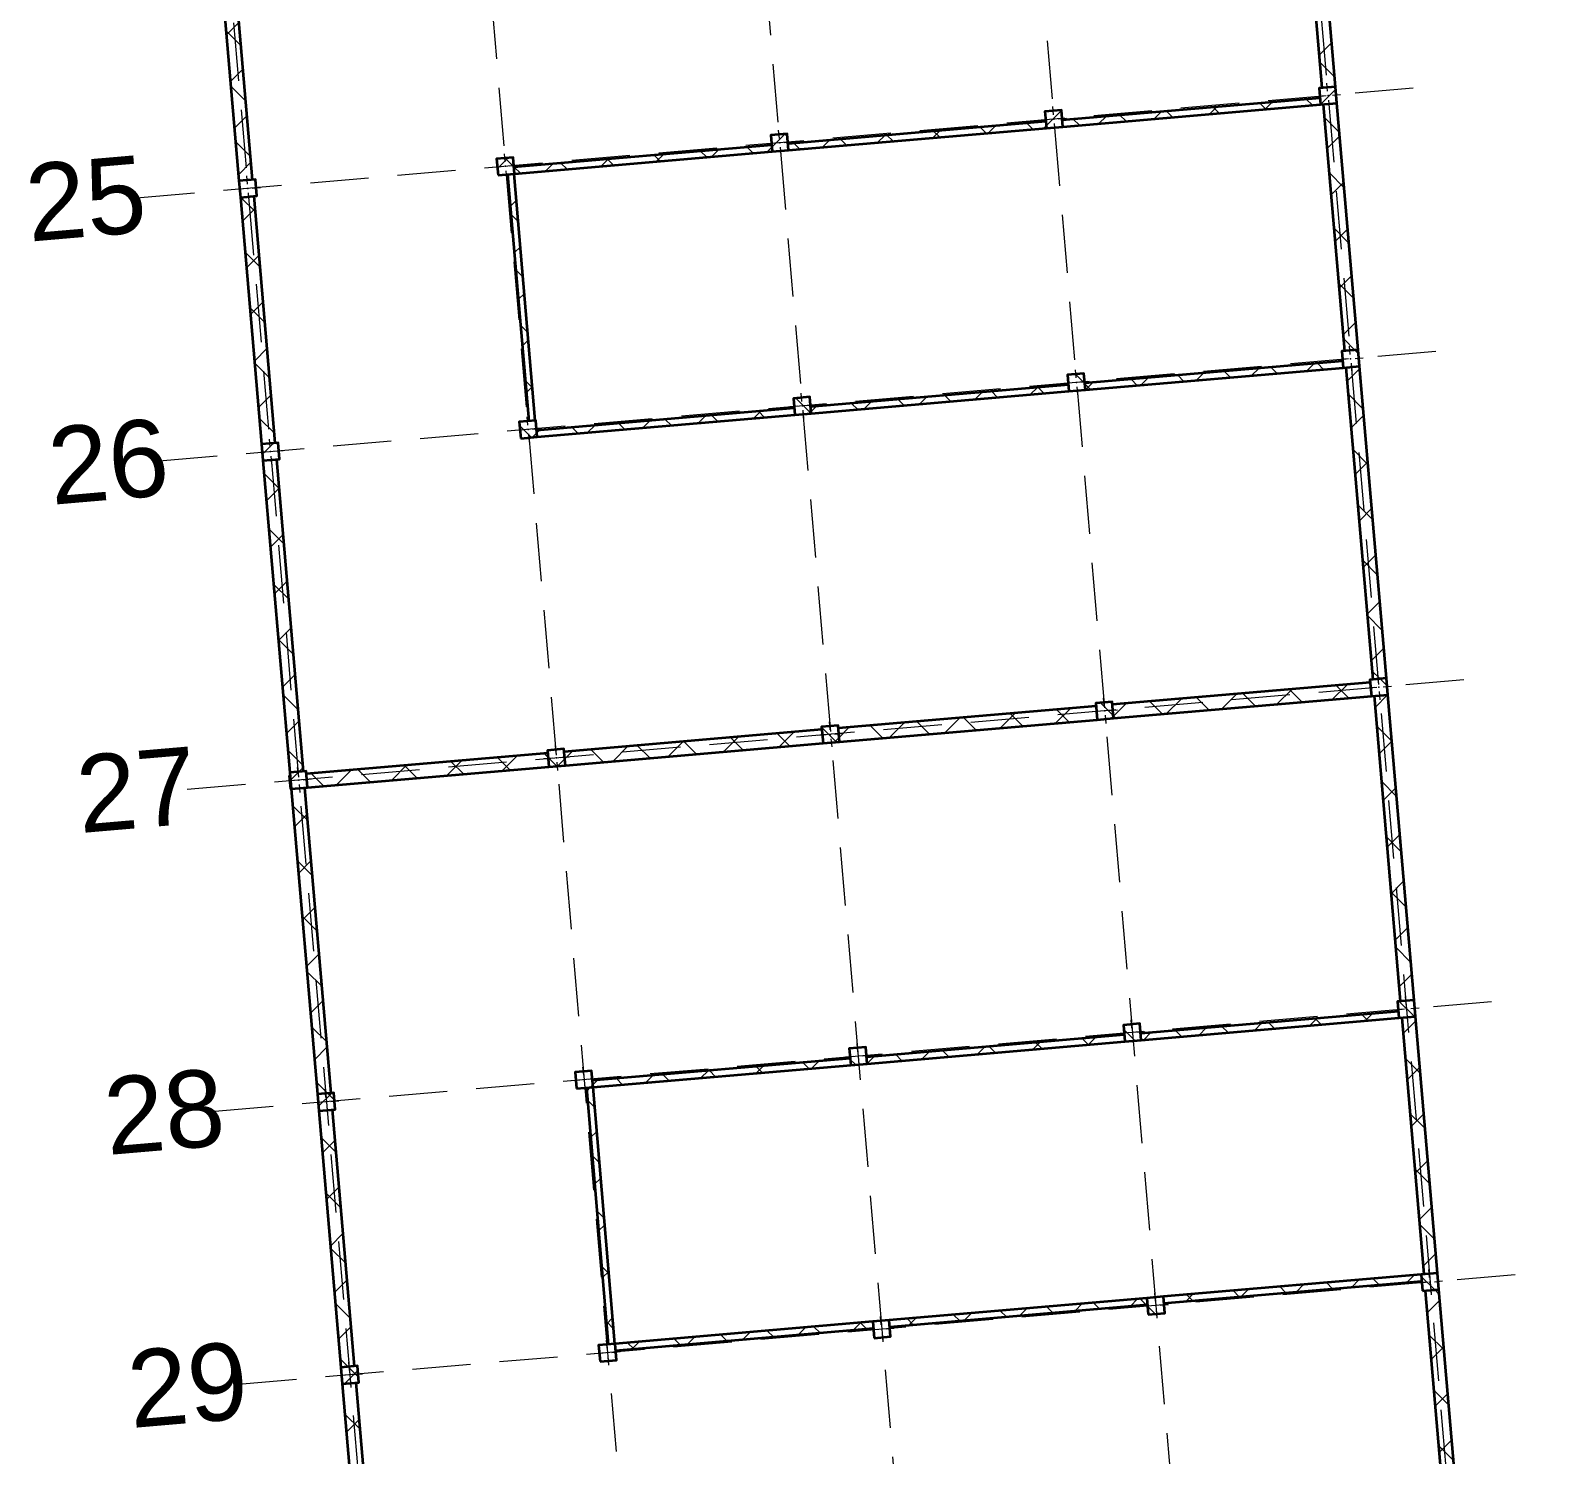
# Model space of a CAD drawing. Header units: millimetres. Extents: x 3404150 to 5321756, y 189673 to 670966.
# Drawn here: x 4227656 to 4255106, y 397012 to 422901 of the extents above; entities that cross this region are included whole.
import ezdxf

# ---------------------------------------------------------------- set-up
doc = ezdxf.new("R2010")
doc.units = ezdxf.units.MM
doc.header["$MEASUREMENT"] = 0
doc.linetypes.add('Hidden', pattern=[1587.5, 1058.333333, -529.166667])
for name, color, linetype, lineweight in [('Drawing & Figure_Pen_No__20', 1, 'Continuous', 0), ('New_Structural - Bearing_Pen_No__1', 7, 'Continuous', 13), ('New_Structural - Bearing_Pen_No__21', 7, 'Continuous', 35), ('New_Structural - Bearing_Pen_No__22', 8, 'Continuous', 35)]:
    doc.layers.add(name, color=color, linetype=linetype, lineweight=lineweight)
for name, color, linetype, lineweight, true_color in [('New_2D Drafting - General_Pen_No__68', 7, 'Continuous', 20, 0xfd4435), ('New_Structural - Bearing_Pen_No__102', 7, 'Continuous', 13, 0xcccccc), ('New_Structural - Bearing_Pen_No__161', 7, 'Continuous', 13, 0x6a6a6a)]:
    doc.layers.add(name, color=color, linetype=linetype, lineweight=lineweight, true_color=true_color)
doc.styles.add('GENERATED_STYLE_1', font='arial.ttf')
pattern_1 = [(45, (0, 0), (-459.61939, 459.61939), []), (135, (0, 0), (459.61939, 459.61939), [])]

msp = doc.modelspace()

# ---------------------------------------------------------------- hatches: boundary and pattern name
at = {"layer": 'New_Structural - Bearing_Pen_No__102', "linetype": 'Continuous', "lineweight": 13, "true_color": 0xcccccc}
h = msp.add_hatch(dxfattribs=at)
h.set_pattern_fill('CONCRETE_BLOCK', color=254, style=0, pattern_type=2)
h.set_pattern_definition(pattern_1)
h.paths.add_polyline_path([(4250914, 427249), (4250665, 427227), (4251127, 421853), (4251376, 421874)])
h = msp.add_hatch(dxfattribs=at)
h.set_pattern_fill('CONCRETE_BLOCK', color=254, style=0, pattern_type=2)
h.set_pattern_definition(pattern_1)
h.paths.add_polyline_path([(4230987, 425536), (4231449, 420162), (4231698, 420183), (4231236, 425558)])
h = msp.add_hatch(dxfattribs=at)
h.set_pattern_fill('CONCRETE_BLOCK', color=254, style=0, pattern_type=2)
h.set_pattern_definition(pattern_1)
h.paths.add_polyline_path([(4246410, 421267), (4246420, 421147), (4251103, 421550), (4251092, 421669)])
h = msp.add_hatch(dxfattribs=at)
h.set_pattern_fill('CONCRETE_BLOCK', color=254, style=0, pattern_type=2)
h.set_pattern_definition(pattern_1)
h.paths.add_polyline_path([(4251401, 421575), (4251152, 421554), (4251538, 417071), (4251787, 417092)])
h = msp.add_hatch(dxfattribs=at)
h.set_pattern_fill('CONCRETE_BLOCK', color=254, style=0, pattern_type=2)
h.set_pattern_definition(pattern_1)
h.paths.add_polyline_path([(4241428, 420839), (4241438, 420719), (4246121, 421122), (4246111, 421241)])
h = msp.add_hatch(dxfattribs=at)
h.set_pattern_fill('CONCRETE_BLOCK', color=254, style=0, pattern_type=2)
h.set_pattern_definition(pattern_1)
h.paths.add_polyline_path([(4241129, 420813), (4236446, 420411), (4236457, 420291), (4241139, 420694)])
h = msp.add_hatch(dxfattribs=at)
h.set_pattern_fill('CONCRETE_BLOCK', color=254, style=0, pattern_type=2)
h.set_pattern_definition(pattern_1)
h.paths.add_polyline_path([(4236332, 420280), (4236714, 415797), (4236834, 415807), (4236452, 420291)])
h = msp.add_hatch(dxfattribs=at)
h.set_pattern_fill('CONCRETE_BLOCK', color=254, style=0, pattern_type=2)
h.set_pattern_definition(pattern_1)
h.paths.add_polyline_path([(4231724, 419884), (4231475, 419863), (4231860, 415380), (4232109, 415401)])
h = msp.add_hatch(dxfattribs=at)
h.set_pattern_fill('CONCRETE_BLOCK', color=254, style=0, pattern_type=2)
h.set_pattern_definition(pattern_1)
h.paths.add_polyline_path([(4246821, 416485), (4246831, 416365), (4251514, 416767), (4251503, 416887)])
h = msp.add_hatch(dxfattribs=at)
h.set_pattern_fill('CONCRETE_BLOCK', color=254, style=0, pattern_type=2)
h.set_pattern_definition(pattern_1)
h.paths.add_polyline_path([(4251812, 416793), (4251563, 416772), (4252051, 411102), (4252300, 411123)])
h = msp.add_hatch(dxfattribs=at)
h.set_pattern_fill('CONCRETE_BLOCK', color=254, style=0, pattern_type=2)
h.set_pattern_definition(pattern_1)
h.paths.add_polyline_path([(4246522, 416459), (4241839, 416056), (4241849, 415937), (4246532, 416339)])
h = msp.add_hatch(dxfattribs=at)
h.set_pattern_fill('CONCRETE_BLOCK', color=254, style=0, pattern_type=2)
h.set_pattern_definition(pattern_1)
h.paths.add_polyline_path([(4241540, 416031), (4236857, 415628), (4236868, 415509), (4241550, 415911)])
h = msp.add_hatch(dxfattribs=at)
h.set_pattern_fill('CONCRETE_BLOCK', color=254, style=0, pattern_type=2)
h.set_pattern_definition(pattern_1)
h.paths.add_polyline_path([(4232135, 415102), (4231886, 415081), (4232373, 409410), (4232622, 409432)])
h = msp.add_hatch(dxfattribs=at)
h.set_pattern_fill('CONCRETE_BLOCK', color=254, style=0, pattern_type=2)
h.set_pattern_definition(pattern_1)
h.paths.add_polyline_path([(4247322, 410645), (4247344, 410396), (4252027, 410798), (4252005, 411047)])
h = msp.add_hatch(dxfattribs=at)
h.set_pattern_fill('CONCRETE_BLOCK', color=254, style=0, pattern_type=2)
h.set_pattern_definition(pattern_1)
h.paths.add_polyline_path([(4252325, 410824), (4252076, 410803), (4252553, 405254), (4252802, 405276)])
h = msp.add_hatch(dxfattribs=at)
h.set_pattern_fill('CONCRETE_BLOCK', color=254, style=0, pattern_type=2)
h.set_pattern_definition(pattern_1)
h.paths.add_polyline_path([(4247023, 410619), (4242341, 410217), (4242362, 409968), (4247045, 410370)])
h = msp.add_hatch(dxfattribs=at)
h.set_pattern_fill('CONCRETE_BLOCK', color=254, style=0, pattern_type=2)
h.set_pattern_definition(pattern_1)
h.paths.add_polyline_path([(4237359, 409789), (4237381, 409540), (4242063, 409942), (4242042, 410191)])
h = msp.add_hatch(dxfattribs=at)
h.set_pattern_fill('CONCRETE_BLOCK', color=254, style=0, pattern_type=2)
h.set_pattern_definition(pattern_1)
h.paths.add_polyline_path([(4237060, 409763), (4232676, 409386), (4232698, 409137), (4237082, 409514)])
h = msp.add_hatch(dxfattribs=at)
h.set_pattern_fill('CONCRETE_BLOCK', color=254, style=0, pattern_type=2)
h.set_pattern_definition(pattern_1)
h.paths.add_polyline_path([(4232377, 409361), (4232363, 409359), (4232384, 409110), (4232399, 409112)])
h = msp.add_hatch(dxfattribs=at)
h.set_pattern_fill('CONCRETE_BLOCK', color=254, style=0, pattern_type=2)
h.set_pattern_definition(pattern_1)
h.paths.add_polyline_path([(4232648, 409133), (4232399, 409112), (4232876, 403563), (4233125, 403585)])
h = msp.add_hatch(dxfattribs=at)
h.set_pattern_fill('CONCRETE_BLOCK', color=254, style=0, pattern_type=2)
h.set_pattern_definition(pattern_1)
h.paths.add_polyline_path([(4247836, 404668), (4247846, 404549), (4252529, 404951), (4252519, 405071)])
h = msp.add_hatch(dxfattribs=at)
h.set_pattern_fill('CONCRETE_BLOCK', color=254, style=0, pattern_type=2)
h.set_pattern_definition(pattern_1)
h.paths.add_polyline_path([(4252828, 404977), (4252579, 404955), (4252980, 400292), (4253229, 400314)])
h = msp.add_hatch(dxfattribs=at)
h.set_pattern_fill('CONCRETE_BLOCK', color=254, style=0, pattern_type=2)
h.set_pattern_definition(pattern_1)
h.paths.add_polyline_path([(4247537, 404642), (4242854, 404240), (4242865, 404120), (4247547, 404523)])
h = msp.add_hatch(dxfattribs=at)
h.set_pattern_fill('CONCRETE_BLOCK', color=254, style=0, pattern_type=2)
h.set_pattern_definition(pattern_1)
h.paths.add_polyline_path([(4237873, 403812), (4237883, 403692), (4242566, 404095), (4242555, 404214)])
h = msp.add_hatch(dxfattribs=at)
h.set_pattern_fill('CONCRETE_BLOCK', color=254, style=0, pattern_type=2)
h.set_pattern_definition(pattern_1)
h.paths.add_polyline_path([(4237873, 403812), (4237883, 403692), (4237873, 403812)])
h = msp.add_hatch(dxfattribs=at)
h.set_pattern_fill('CONCRETE_BLOCK', color=254, style=0, pattern_type=2)
h.set_pattern_definition(pattern_1)
h.paths.add_polyline_path([(4237763, 403682), (4238161, 399019), (4238280, 399029), (4237883, 403692)])
h = msp.add_hatch(dxfattribs=at)
h.set_pattern_fill('CONCRETE_BLOCK', color=254, style=0, pattern_type=2)
h.set_pattern_definition(pattern_1)
h.paths.add_polyline_path([(4232901, 403264), (4233302, 398601), (4233551, 398623), (4233150, 403286)])
h = msp.add_hatch(dxfattribs=at)
h.set_pattern_fill('CONCRETE_BLOCK', color=254, style=0, pattern_type=2)
h.set_pattern_definition(pattern_1)
h.paths.add_polyline_path([(4248247, 399886), (4248257, 399766), (4252940, 400169), (4252930, 400288)])
h = msp.add_hatch(dxfattribs=at)
h.set_pattern_fill('CONCRETE_BLOCK', color=254, style=0, pattern_type=2)
h.set_pattern_definition(pattern_1)
h.paths.add_polyline_path([(4253254, 400015), (4253005, 399994), (4253477, 394503), (4253726, 394524)])
h = msp.add_hatch(dxfattribs=at)
h.set_pattern_fill('CONCRETE_BLOCK', color=254, style=0, pattern_type=2)
h.set_pattern_definition(pattern_1)
h.paths.add_polyline_path([(4243265, 399458), (4243276, 399338), (4247958, 399741), (4247948, 399860)])
h = msp.add_hatch(dxfattribs=at)
h.set_pattern_fill('CONCRETE_BLOCK', color=254, style=0, pattern_type=2)
h.set_pattern_definition(pattern_1)
h.paths.add_polyline_path([(4242966, 399432), (4238284, 399030), (4238294, 398910), (4242977, 399312)])
h = msp.add_hatch(dxfattribs=at)
h.set_pattern_fill('CONCRETE_BLOCK', color=254, style=0, pattern_type=2)
h.set_pattern_definition(pattern_1)
h.paths.add_polyline_path([(4233577, 398324), (4233328, 398303), (4233800, 392812), (4234049, 392833)])
at = {"layer": 'New_Structural - Bearing_Pen_No__161', "linetype": 'Continuous', "lineweight": 13, "true_color": 0x6a6a6a}
h = msp.add_hatch(dxfattribs=at)
h.set_pattern_fill('CONCRETE_BLOCK', color=251, style=0, pattern_type=2)
h.set_pattern_definition(pattern_1)
h.paths.add_polyline_path([(4251103, 421550), (4251401, 421575), (4251376, 421874), (4251077, 421849)])
h = msp.add_hatch(dxfattribs=at)
h.set_pattern_fill('CONCRETE_BLOCK', color=251, style=0, pattern_type=2)
h.set_pattern_definition(pattern_1)
h.paths.add_polyline_path([(4246121, 421122), (4246420, 421147), (4246394, 421446), (4246095, 421421)])
h = msp.add_hatch(dxfattribs=at)
h.set_pattern_fill('CONCRETE_BLOCK', color=251, style=0, pattern_type=2)
h.set_pattern_definition(pattern_1)
h.paths.add_polyline_path([(4241139, 420694), (4241438, 420719), (4241412, 421018), (4241114, 420992)])
h = msp.add_hatch(dxfattribs=at)
h.set_pattern_fill('CONCRETE_BLOCK', color=251, style=0, pattern_type=2)
h.set_pattern_definition(pattern_1)
h.paths.add_polyline_path([(4236158, 420265), (4236457, 420291), (4236431, 420590), (4236132, 420564)])
h = msp.add_hatch(dxfattribs=at)
h.set_pattern_fill('CONCRETE_BLOCK', color=251, style=0, pattern_type=2)
h.set_pattern_definition(pattern_1)
h.paths.add_polyline_path([(4231475, 419863), (4231774, 419889), (4231748, 420188), (4231449, 420162)])
h = msp.add_hatch(dxfattribs=at)
h.set_pattern_fill('CONCRETE_BLOCK', color=251, style=0, pattern_type=2)
h.set_pattern_definition(pattern_1)
h.paths.add_polyline_path([(4251514, 416767), (4251812, 416793), (4251787, 417092), (4251488, 417066)])
h = msp.add_hatch(dxfattribs=at)
h.set_pattern_fill('CONCRETE_BLOCK', color=251, style=0, pattern_type=2)
h.set_pattern_definition(pattern_1)
h.paths.add_polyline_path([(4246532, 416339), (4246831, 416365), (4246805, 416664), (4246506, 416638)])
h = msp.add_hatch(dxfattribs=at)
h.set_pattern_fill('CONCRETE_BLOCK', color=251, style=0, pattern_type=2)
h.set_pattern_definition(pattern_1)
h.paths.add_polyline_path([(4241550, 415911), (4241849, 415937), (4241823, 416236), (4241525, 416210)])
h = msp.add_hatch(dxfattribs=at)
h.set_pattern_fill('CONCRETE_BLOCK', color=251, style=0, pattern_type=2)
h.set_pattern_definition(pattern_1)
h.paths.add_polyline_path([(4236569, 415483), (4236868, 415509), (4236842, 415808), (4236543, 415782)])
h = msp.add_hatch(dxfattribs=at)
h.set_pattern_fill('CONCRETE_BLOCK', color=251, style=0, pattern_type=2)
h.set_pattern_definition(pattern_1)
h.paths.add_polyline_path([(4231886, 415081), (4232185, 415106), (4232159, 415405), (4231860, 415380)])
h = msp.add_hatch(dxfattribs=at)
h.set_pattern_fill('CONCRETE_BLOCK', color=251, style=0, pattern_type=2)
h.set_pattern_definition(pattern_1)
h.paths.add_polyline_path([(4252027, 410798), (4252325, 410824), (4252300, 411123), (4252001, 411097)])
h = msp.add_hatch(dxfattribs=at)
h.set_pattern_fill('CONCRETE_BLOCK', color=251, style=0, pattern_type=2)
h.set_pattern_definition(pattern_1)
h.paths.add_polyline_path([(4247045, 410370), (4247344, 410396), (4247318, 410695), (4247019, 410669)])
h = msp.add_hatch(dxfattribs=at)
h.set_pattern_fill('CONCRETE_BLOCK', color=251, style=0, pattern_type=2)
h.set_pattern_definition(pattern_1)
h.paths.add_polyline_path([(4242063, 409942), (4242362, 409968), (4242336, 410267), (4242038, 410241)])
h = msp.add_hatch(dxfattribs=at)
h.set_pattern_fill('CONCRETE_BLOCK', color=251, style=0, pattern_type=2)
h.set_pattern_definition(pattern_1)
h.paths.add_polyline_path([(4237082, 409514), (4237381, 409540), (4237355, 409839), (4237056, 409813)])
h = msp.add_hatch(dxfattribs=at)
h.set_pattern_fill('CONCRETE_BLOCK', color=251, style=0, pattern_type=2)
h.set_pattern_definition(pattern_1)
h.paths.add_polyline_path([(4232399, 409112), (4232698, 409137), (4232672, 409436), (4232373, 409410)])
h = msp.add_hatch(dxfattribs=at)
h.set_pattern_fill('CONCRETE_BLOCK', color=251, style=0, pattern_type=2)
h.set_pattern_definition(pattern_1)
h.paths.add_polyline_path([(4252529, 404951), (4252828, 404977), (4252802, 405276), (4252503, 405250)])
h = msp.add_hatch(dxfattribs=at)
h.set_pattern_fill('CONCRETE_BLOCK', color=251, style=0, pattern_type=2)
h.set_pattern_definition(pattern_1)
h.paths.add_polyline_path([(4247547, 404523), (4247846, 404549), (4247821, 404847), (4247522, 404822)])
h = msp.add_hatch(dxfattribs=at)
h.set_pattern_fill('CONCRETE_BLOCK', color=251, style=0, pattern_type=2)
h.set_pattern_definition(pattern_1)
h.paths.add_polyline_path([(4242566, 404095), (4242865, 404120), (4242839, 404419), (4242540, 404394)])
h = msp.add_hatch(dxfattribs=at)
h.set_pattern_fill('CONCRETE_BLOCK', color=251, style=0, pattern_type=2)
h.set_pattern_definition(pattern_1)
h.paths.add_polyline_path([(4237584, 403667), (4237883, 403692), (4237857, 403991), (4237558, 403966)])
h = msp.add_hatch(dxfattribs=at)
h.set_pattern_fill('CONCRETE_BLOCK', color=251, style=0, pattern_type=2)
h.set_pattern_definition(pattern_1)
h.paths.add_polyline_path([(4232901, 403264), (4233200, 403290), (4233175, 403589), (4232876, 403563)])
h = msp.add_hatch(dxfattribs=at)
h.set_pattern_fill('CONCRETE_BLOCK', color=251, style=0, pattern_type=2)
h.set_pattern_definition(pattern_1)
h.paths.add_polyline_path([(4252955, 399989), (4253254, 400015), (4253229, 400314), (4252930, 400288)])
h = msp.add_hatch(dxfattribs=at)
h.set_pattern_fill('CONCRETE_BLOCK', color=251, style=0, pattern_type=2)
h.set_pattern_definition(pattern_1)
h.paths.add_polyline_path([(4247974, 399561), (4248273, 399587), (4248247, 399886), (4247948, 399860)])
h = msp.add_hatch(dxfattribs=at)
h.set_pattern_fill('CONCRETE_BLOCK', color=251, style=0, pattern_type=2)
h.set_pattern_definition(pattern_1)
h.paths.add_polyline_path([(4242992, 399133), (4243291, 399159), (4243265, 399458), (4242966, 399432)])
h = msp.add_hatch(dxfattribs=at)
h.set_pattern_fill('CONCRETE_BLOCK', color=251, style=0, pattern_type=2)
h.set_pattern_definition(pattern_1)
h.paths.add_polyline_path([(4238011, 398705), (4238309, 398731), (4238284, 399030), (4237985, 399004)])
h = msp.add_hatch(dxfattribs=at)
h.set_pattern_fill('CONCRETE_BLOCK', color=251, style=0, pattern_type=2)
h.set_pattern_definition(pattern_1)
h.paths.add_polyline_path([(4233328, 398303), (4233627, 398328), (4233601, 398627), (4233302, 398601)])

# ---------------------------------------------------------------- linework, layer by layer
at = {"layer": 'New_2D Drafting - General_Pen_No__68', "color": 20, "linetype": 'Hidden', "lineweight": 20, "true_color": 0xfd4435}
for p, q in [((4250709, 427883), (4255106, 376722)), ((4245727, 427455), (4250124, 376294)), ((4240746, 427027), (4245142, 375866)), ((4235764, 426599), (4240161, 375438)), ((4231081, 426197), (4235478, 375035)), ((4252785, 421845), (4229264, 419824)), ((4253196, 417063), (4229675, 415041)), ((4253709, 411093), (4230188, 409072)), ((4254212, 405246), (4230691, 403225)), ((4254638, 400284), (4231117, 398263))]:
    msp.add_line(p, q, dxfattribs=at)
at = {"layer": 'New_Structural - Bearing_Pen_No__1', "color": 7, "linetype": 'Continuous', "lineweight": 13}
for p, q in [((4251232, 421792), (4251219, 421941)), ((4251159, 421705), (4251010, 421692)), ((4251246, 421632), (4251259, 421483)), ((4251319, 421719), (4251468, 421732)), ((4246251, 421364), (4246238, 421513)), ((4241269, 420936), (4241256, 421085)), ((4246178, 421277), (4246028, 421264)), ((4246264, 421204), (4246277, 421055)), ((4246337, 421291), (4246487, 421304)), ((4241196, 420849), (4241047, 420836)), ((4241356, 420863), (4241505, 420876)), ((4236287, 420507), (4236275, 420657)), ((4241283, 420776), (4241296, 420627)), ((4231605, 420105), (4231592, 420255)), ((4236215, 420421), (4236065, 420408)), ((4236301, 420348), (4236314, 420199)), ((4236374, 420435), (4236523, 420447)), ((4231532, 420019), (4231382, 420006)), ((4231691, 420032), (4231841, 420045)), ((4231618, 419946), (4231631, 419796)), ((4251643, 417009), (4251630, 417159)), ((4246662, 416581), (4246649, 416731)), ((4251570, 416923), (4251421, 416910)), ((4251657, 416850), (4251670, 416701)), ((4251730, 416937), (4251879, 416949)), ((4246589, 416495), (4246439, 416482)), ((4246675, 416422), (4246688, 416272)), ((4246748, 416508), (4246898, 416521)), ((4241680, 416153), (4241667, 416303)), ((4236698, 415725), (4236686, 415875)), ((4241607, 416067), (4241458, 416054)), ((4241694, 415994), (4241707, 415844)), ((4241767, 416080), (4241916, 416093)), ((4236626, 415639), (4236476, 415626)), ((4236785, 415652), (4236934, 415665)), ((4232016, 415323), (4232003, 415472)), ((4236712, 415566), (4236725, 415416)), ((4231943, 415236), (4231793, 415223)), ((4232029, 415163), (4232042, 415014)), ((4232102, 415250), (4232252, 415263)), ((4252156, 411040), (4252143, 411190)), ((4252083, 410954), (4251934, 410941)), ((4252243, 410967), (4252392, 410980)), ((4247175, 410612), (4247162, 410762)), ((4252170, 410881), (4252183, 410731)), ((4247102, 410526), (4246952, 410513)), ((4247188, 410453), (4247201, 410303)), ((4247261, 410539), (4247411, 410552)), ((4242120, 410098), (4241971, 410085)), ((4242193, 410184), (4242180, 410334)), ((4242280, 410111), (4242429, 410124)), ((4237211, 409756), (4237199, 409905)), ((4242207, 410025), (4242220, 409875)), ((4237139, 409669), (4236989, 409657)), ((4237225, 409597), (4237238, 409447)), ((4237298, 409683), (4237447, 409696)), ((4232456, 409267), (4232306, 409254)), ((4232529, 409354), (4232516, 409503)), ((4232615, 409281), (4232765, 409294)), ((4232542, 409194), (4232555, 409045)), ((4252659, 405193), (4252646, 405342)), ((4247677, 404765), (4247664, 404914)), ((4252586, 405106), (4252436, 405094)), ((4252672, 405034), (4252685, 404884)), ((4252745, 405120), (4252895, 405133)), ((4247604, 404678), (4247455, 404665)), ((4247691, 404605), (4247704, 404456)), ((4247764, 404692), (4247913, 404705)), ((4242696, 404337), (4242683, 404486)), ((4237714, 403909), (4237701, 404058)), ((4242623, 404250), (4242473, 404237)), ((4242709, 404177), (4242722, 404028)), ((4242782, 404264), (4242932, 404277)), ((4237641, 403822), (4237492, 403809)), ((4237800, 403836), (4237950, 403849)), ((4233031, 403506), (4233018, 403656)), ((4237728, 403749), (4237740, 403600)), ((4232958, 403420), (4232809, 403407)), ((4233045, 403347), (4233058, 403197)), ((4233118, 403433), (4233267, 403446)), ((4253085, 400231), (4253072, 400381)), ((4248104, 399803), (4248091, 399953)), ((4253012, 400145), (4252863, 400132)), ((4253099, 400072), (4253112, 399922)), ((4253172, 400158), (4253321, 400171)), ((4248031, 399717), (4247881, 399704)), ((4248190, 399730), (4248340, 399743)), ((4243122, 399375), (4243109, 399525)), ((4248117, 399644), (4248130, 399494)), ((4243049, 399289), (4242900, 399276)), ((4243136, 399216), (4243148, 399066)), ((4243208, 399302), (4243358, 399315)), ((4238067, 398860), (4237918, 398848)), ((4238140, 398947), (4238127, 399096)), ((4238227, 398874), (4238376, 398887)), ((4233458, 398545), (4233445, 398694)), ((4238154, 398788), (4238167, 398638)), ((4233385, 398458), (4233235, 398445)), ((4233471, 398385), (4233484, 398236)), ((4233544, 398472), (4233694, 398485))]:
    msp.add_line(p, q, dxfattribs=at)
for p in [(4251239, 421712), (4246258, 421284), (4241276, 420856), (4236294, 420428), (4231612, 420025), (4251650, 416930), (4246669, 416502), (4241687, 416074), (4236705, 415645), (4232022, 415243), (4252163, 410961), (4247181, 410533), (4242200, 410104), (4237218, 409676), (4232535, 409274), (4252666, 405113), (4247684, 404685), (4242702, 404257), (4237721, 403829), (4233038, 403427), (4253092, 400152), (4248110, 399723), (4243129, 399295), (4238147, 398867), (4233464, 398465)]:
    msp.add_point(p, dxfattribs=at)
at = {"layer": 'New_Structural - Bearing_Pen_No__21', "color": 7, "linetype": 'Continuous', "lineweight": 35}
for points in [[(4251103, 421550), (4251401, 421575), (4251376, 421874), (4251077, 421849)], [(4246121, 421122), (4246420, 421147), (4246394, 421446), (4246095, 421421)], [(4241139, 420694), (4241438, 420719), (4241412, 421018), (4241114, 420992)], [(4236158, 420265), (4236457, 420291), (4236431, 420590), (4236132, 420564)], [(4231475, 419863), (4231774, 419889), (4231748, 420188), (4231449, 420162)], [(4251514, 416767), (4251812, 416793), (4251787, 417092), (4251488, 417066)], [(4246532, 416339), (4246831, 416365), (4246805, 416664), (4246506, 416638)], [(4241550, 415911), (4241849, 415937), (4241823, 416236), (4241525, 416210)], [(4236569, 415483), (4236868, 415509), (4236842, 415808), (4236543, 415782)], [(4231886, 415081), (4232185, 415106), (4232159, 415405), (4231860, 415380)], [(4252027, 410798), (4252325, 410824), (4252300, 411123), (4252001, 411097)], [(4247045, 410370), (4247344, 410396), (4247318, 410695), (4247019, 410669)], [(4242063, 409942), (4242362, 409968), (4242336, 410267), (4242038, 410241)], [(4237082, 409514), (4237381, 409540), (4237355, 409839), (4237056, 409813)], [(4232399, 409112), (4232698, 409137), (4232672, 409436), (4232373, 409410)], [(4252529, 404951), (4252828, 404977), (4252802, 405276), (4252503, 405250)], [(4247547, 404523), (4247846, 404549), (4247821, 404847), (4247522, 404822)], [(4242566, 404095), (4242865, 404120), (4242839, 404419), (4242540, 404394)], [(4237584, 403667), (4237883, 403692), (4237857, 403991), (4237558, 403966)], [(4232901, 403264), (4233200, 403290), (4233175, 403589), (4232876, 403563)], [(4252955, 399989), (4253254, 400015), (4253229, 400314), (4252930, 400288)], [(4247974, 399561), (4248273, 399587), (4248247, 399886), (4247948, 399860)], [(4242992, 399133), (4243291, 399159), (4243265, 399458), (4242966, 399432)], [(4238011, 398705), (4238309, 398731), (4238284, 399030), (4237985, 399004)], [(4233328, 398303), (4233627, 398328), (4233601, 398627), (4233302, 398601)]]:
    msp.add_lwpolyline(points, close=True, dxfattribs=at)
at = {"layer": 'New_Structural - Bearing_Pen_No__22', "color": 8, "linetype": 'Continuous', "lineweight": 35}
for points in [[(4250665, 427227), (4251127, 421853)], [(4251376, 421874), (4250914, 427249)], [(4230987, 425536), (4231449, 420162)], [(4231698, 420183), (4231236, 425558)], [(4251092, 421669), (4246410, 421267)], [(4246420, 421147), (4251103, 421550)], [(4251152, 421554), (4251538, 417071)], [(4251787, 417092), (4251401, 421575)], [(4246111, 421241), (4241428, 420839)], [(4241438, 420719), (4246121, 421122)], [(4241129, 420813), (4236446, 420411)], [(4236457, 420291), (4241139, 420694)], [(4236332, 420280), (4236714, 415797)], [(4236834, 415807), (4236452, 420291)], [(4231475, 419863), (4231860, 415380)], [(4232109, 415401), (4231724, 419884)], [(4251503, 416887), (4246821, 416485)], [(4246831, 416365), (4251514, 416767)], [(4251563, 416772), (4252051, 411102)], [(4252300, 411123), (4251812, 416793)], [(4246522, 416459), (4241839, 416056)], [(4241849, 415937), (4246532, 416339)], [(4241540, 416031), (4236857, 415628)], [(4236868, 415509), (4241550, 415911)], [(4231886, 415081), (4232373, 409410)], [(4232622, 409432), (4232135, 415102)], [(4252005, 411047), (4247322, 410645)], [(4247344, 410396), (4252027, 410798)], [(4252076, 410803), (4252553, 405254)], [(4252802, 405276), (4252325, 410824)], [(4247023, 410619), (4242341, 410217)], [(4242362, 409968), (4247045, 410370)], [(4242042, 410191), (4237359, 409789)], [(4237381, 409540), (4242063, 409942)], [(4237060, 409763), (4232676, 409386)], [(4232377, 409361), (4232363, 409359)], [(4232363, 409359), (4232384, 409110)], [(4232698, 409137), (4237082, 409514)], [(4232384, 409110), (4232399, 409112)], [(4232399, 409112), (4232876, 403563)], [(4233125, 403585), (4232648, 409133)], [(4252519, 405071), (4247836, 404668)], [(4247846, 404549), (4252529, 404951)], [(4252579, 404955), (4252980, 400292)], [(4253229, 400314), (4252828, 404977)], [(4247537, 404642), (4242854, 404240)], [(4242865, 404120), (4247547, 404523)], [(4242555, 404214), (4237873, 403812)], [(4237883, 403692), (4242566, 404095)], [(4237763, 403682), (4238161, 399019)], [(4238280, 399029), (4237883, 403692)], [(4232901, 403264), (4233302, 398601)], [(4233551, 398623), (4233150, 403286)], [(4252930, 400288), (4248247, 399886)], [(4248257, 399766), (4252940, 400169)], [(4253005, 399994), (4253477, 394503)], [(4253726, 394524), (4253254, 400015)], [(4247948, 399860), (4243265, 399458)], [(4243276, 399338), (4247958, 399741)], [(4242966, 399432), (4238284, 399030)], [(4238294, 398910), (4242977, 399312)], [(4233328, 398303), (4233800, 392812)], [(4234049, 392833), (4233577, 398324)]]:
    msp.add_lwpolyline(points, dxfattribs=at)

# ---------------------------------------------------------------- texts
at = {"layer": 'Drawing & Figure_Pen_No__20', "color": 1, "linetype": 'Continuous', "lineweight": 0, "char_height": 1400, "attachment_point": 7, "rotation": 4.9118, "style": 'GENERATED_STYLE_1'}
for s, insert in [('\\A1;{\\pql;\\fArial|b0|i0|c0|p0;\\W1.000000;2\\fArial|b0|i0|c0|p0;\\W1.000000;5}', (4227643, 419038)), ('\\A1;{\\pql;\\fArial|b0|i0|c0|p0;\\W1.000000;2\\fArial|b0|i0|c0|p0;\\W1.000000;6}', (4228054, 414256)), ('\\A1;{\\pql;\\fArial|b0|i0|c0|p0;\\W1.000000;2\\fArial|b0|i0|c0|p0;\\W1.000000;7}', (4228565, 408310)), ('\\A1;{\\pql;\\fArial|b0|i0|c0|p0;\\W1.000000;2\\fArial|b0|i0|c0|p0;\\W1.000000;8}', (4229069, 402440)), ('\\A1;{\\pql;\\fArial|b0|i0|c0|p0;\\W1.000000;2\\fArial|b0|i0|c0|p0;\\W1.000000;9}', (4229496, 397478))]:
    msp.add_mtext(s, dxfattribs=dict(at, insert=insert))

doc.saveas('drawing.dxf')
